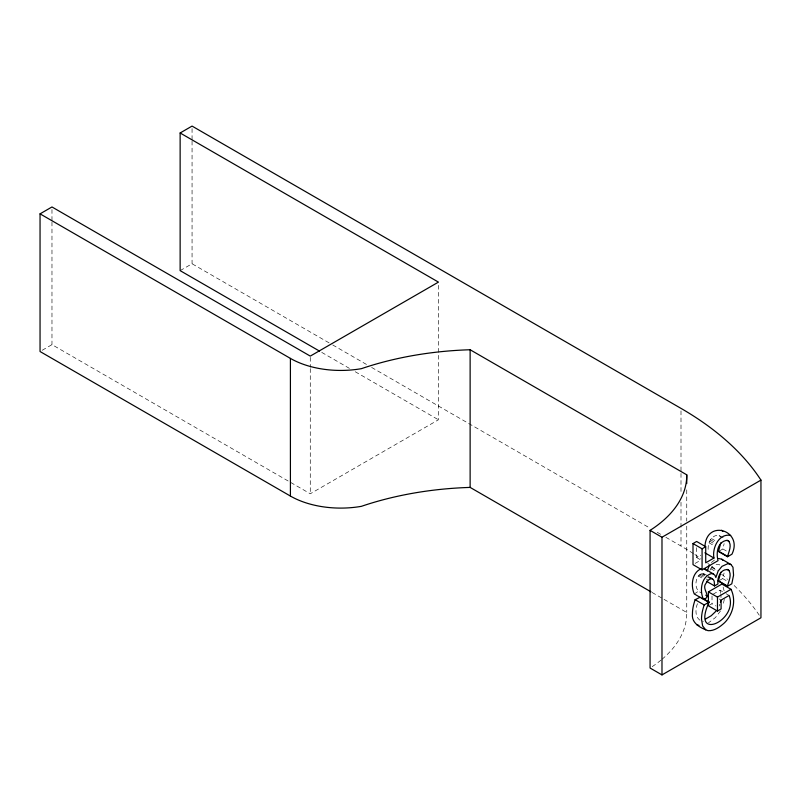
<?xml version="1.0" encoding="UTF-8"?>
<svg xmlns="http://www.w3.org/2000/svg" width="801" height="801" viewBox="0 0 801 801"><rect width="100%" height="100%" fill="white"/><g stroke="black" fill="none" stroke-linecap="round" stroke-linejoin="round"><path stroke-width="0.6" stroke-dasharray="4 3" d="M724.344 599.338L722.963 605.256M719.348 550.998L722.862 548.975L724.144 543.609M719.208 580.615L722.712 578.582L724.074 573.035M697.451 603.634C694.878 610.262 694.938 619.704 703.398 621.716M723.173 537.771L719.138 535.448L716.995 535.228C709.426 536.89 707.123 545.621 708.474 552.33M719.158 606.047L719.849 604.204M710.026 570.102L711.729 567.428L714.502 565.226M707.423 575.909C696.85 566.437 690.862 590.047 701.686 592.85M720.55 610.883L715.453 617.531L708.464 622.858M711.368 562.542L714.792 559.819M42.213 350.267L51.975 344.63L310.277 493.766L438.447 419.774L438.447 284.615M180.135 270.638L192.06 263.759L331.604 344.32M696.64 547.664L696.64 557.556L700.765 555.183M695.128 563.413L700.454 560.34M694.267 593.952L698.662 591.108M713.02 594.262L720.029 590.217L725.075 593.12M709.306 605.276L712.019 603.714L716.054 606.037M716.034 564.475L719.308 564.565L720.089 565.296M711.398 538.512L715.433 540.835M710.427 539.744L714.462 542.077M709.646 541.126L713.681 543.458M722.862 548.975L727.909 551.879M708.975 542.758L714.021 545.661M332.685 344.941L367.299 364.926M371.624 367.429L649.631 527.929M657.2 532.305L661.526 534.808M665.851 537.301L681 546.042A348.495 201.201 0 0 1 693.796 553.841M696.64 557.556L700.675 559.889M711.729 567.428L716.775 570.342M710.767 568.71L715.804 571.624M722.712 578.582L726.747 580.915M321.722 352.38L349.817 368.61M355.223 371.724L438.447 419.774M708.434 576.5L710.447 577.661M702.497 573.416L704.52 574.587M708.555 576.91L711.578 578.662M701.456 573.616L706.502 576.52M707.503 577.1L710.537 578.853M700.264 574.167L704.299 576.49M699.183 574.938L705.23 578.422M706.242 579.013L708.254 580.174M698.252 575.889L703.298 578.803M726.086 593.711L729.11 595.453M719.078 598.918L721.1 600.079M652.084 592.47L662.918 598.717M663.999 599.348L686.747 612.475A141.737 81.832 0 0 1 661.856 659.413M703.398 573.586L704.139 574.107M719.138 535.448L720.58 537.141M723.103 587.023L724.364 591.739M720.029 590.217L720.78 593.391M720.84 594.432L721.03 597.556M712.019 595.954L712.019 603.714M686.747 489.832L686.747 521.121M686.747 526.127L686.747 612.475M681 410.883L681 472.21M681 473.461L681 493.486M681 502.247L681 546.042M310.277 357.356L310.277 367.369M310.277 368.62L310.277 493.766M192.06 128.591L192.06 139.855M192.06 141.106L192.06 263.759M51.975 209.472L51.975 220.736M51.975 221.987L51.975 344.63M694.837 554.512A348.495 201.201 0 0 1 700.925 558.567M707.794 563.423A348.495 201.201 0 0 1 710.657 565.536M711.608 566.247A348.495 201.201 0 0 1 717.155 570.562M721.621 574.217A348.495 201.201 0 0 1 727.638 579.433M734.157 585.521A348.495 201.201 0 0 1 759.688 615.859M661.025 660.104A141.737 81.832 0 0 1 652.014 666.762"/><path stroke-width="1.2" d="M704.95 546.292C706.592 518.668 743.548 530.502 731.934 554.212L727.548 556.745L718.477 551.509L720.79 542.868M720.81 572.234L718.327 581.115L727.398 586.352L731.794 583.819L733.566 575.178L732.975 567.248L730.832 564.445L721.761 559.198L718.647 558.487M707.283 571.133L709.065 565.806M720.399 602.342L720.82 600.45M700.074 597.276L695.108 599.709L694.157 602.823A32 18.473 -60 0 0 692.444 613.806C691.253 623.268 700.535 628.014 708.074 630.677C714.482 631.088 720.019 626.833 724.525 622.778C733.075 614.297 736.419 600.329 731.003 589.306L721.931 584.069L708.404 591.879L708.404 605.796L717.476 611.043L721.1 608.95L721.1 600.079L729.11 595.453C738.983 620.665 690.382 642.572 709.155 602.072L702.097 597.997M709.155 602.072L704.179 604.945L703.228 608.059A32 18.473 -60 0 0 701.516 619.043L702.617 625.911L705.761 629.876M727.398 586.352C728.59 581.366 732.334 574.437 728.379 569.801C720.91 568.219 716.865 577.741 717.996 583.949L714.542 585.942L706.472 581.286M727.548 556.745C728.66 551.839 732.404 544.93 728.209 540.685L726.066 540.465C717.155 542.527 716.094 553.281 718.036 560.66L702.077 569.881L693.005 564.645L693.005 543.569L696.64 541.466L705.721 546.713L705.721 562.803L713.961 558.047C711.909 548.134 719.018 532.965 730.672 535.448M715.944 611.223L711.258 615.709L705.681 618.943M651.003 591.839L470.127 487.409A239.279 138.142 0 0 0 361.391 506.332A71.199 41.111 0 0 1 290.413 496.059L40.05 351.519L40.05 213.847L51.975 206.968L310.277 356.105L438.447 282.112L180.135 132.976L180.135 270.638L319.559 351.138M180.135 132.976L192.06 126.087L681 408.38A348.495 201.201 0 0 1 760.95 480.109L760.95 617.771L661.986 674.913L650.072 668.024L650.072 530.362A141.737 81.832 0 0 0 686.747 474.813L470.127 349.747A239.279 138.142 0 0 0 361.391 368.67A71.199 41.111 0 0 1 290.413 358.397L40.05 213.847M650.072 530.362L661.986 537.241L760.95 480.109M693.005 543.569L702.077 548.815L705.721 546.713M701.426 568.63C691.954 572.445 690.542 585.541 694.267 593.952L703.348 599.188C712.8 597.336 700.935 589.146 705.991 583.348C707.043 580.875 710.387 577.281 713.21 579.353L714.212 581.276L714.542 585.942M708.404 591.879L717.476 597.115L731.003 589.306M730.832 564.445L727.729 563.724L722.001 566.327L718.137 571.043L715.854 577.531L714.983 575.328L713.401 573.947L711.308 573.586C701.175 576.86 699.473 590.577 703.348 599.188M696.69 624.63L699.003 625.441M727.058 540.184L729.07 541.346M718.477 551.148L727.548 556.385M704.88 552.8L713.961 558.047M727.148 569.371L729.17 570.542M713.401 573.947L704.319 568.7L705.901 570.082M718.327 580.755L727.398 585.992M710.447 577.661L712.469 578.823M705.721 595.183L707.734 596.345M704.109 599.609L709.155 602.512M695.108 599.709L704.179 604.945M721.591 530.212L722.862 531.303M721.761 559.198L723.003 560.34M717.476 597.115L717.476 611.043M702.077 548.815L702.077 569.881M686.747 474.813L686.747 483.574M661.986 537.241L661.986 674.913M470.127 349.747L470.127 487.409M290.413 358.397L290.413 496.059"/></g></svg>
